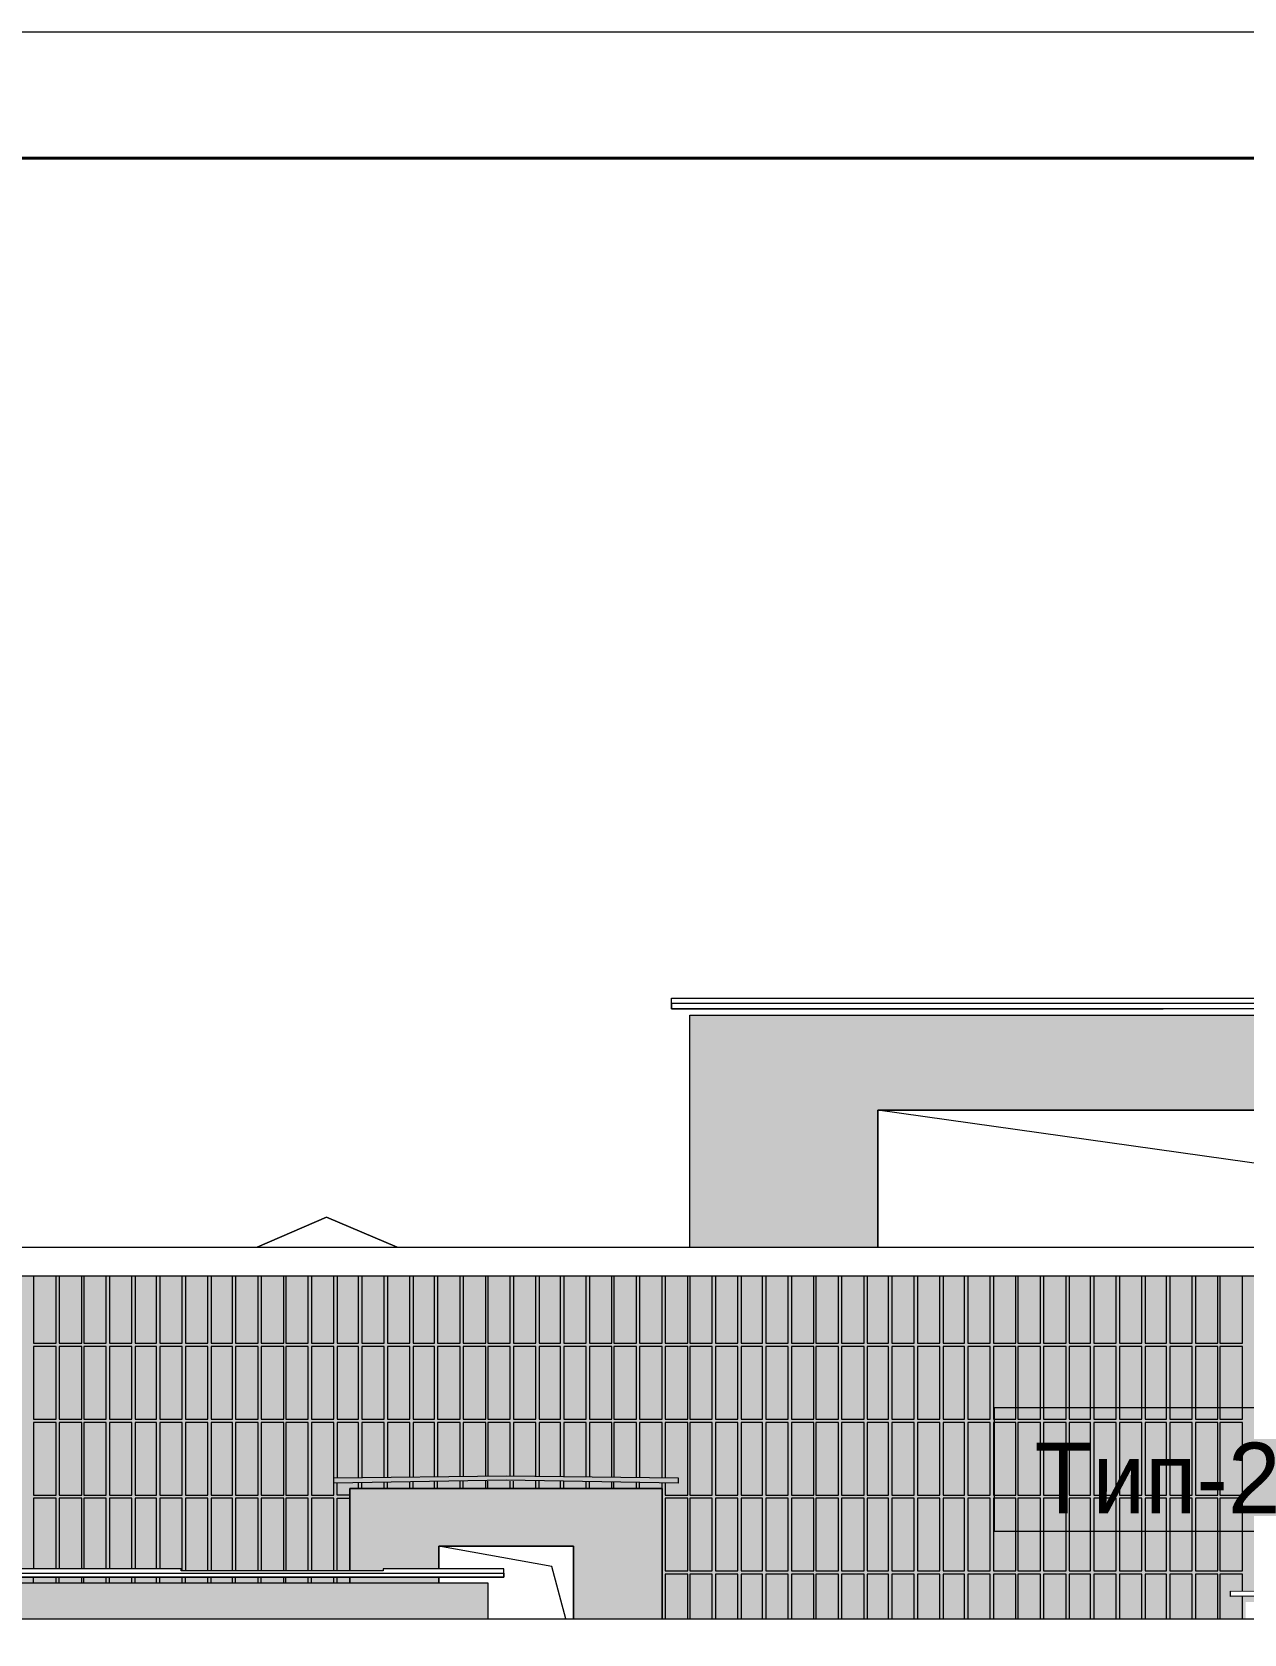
# Model space of a CAD drawing. Header units: millimetres. Extents: x -28928 to 100580, y -22867 to 36490.
# Drawn here: x 57462 to 62260, y 30148 to 36490 of the extents above; entities that cross this region are included whole.
import ezdxf

# ---------------------------------------------------------------- set-up
doc = ezdxf.new("R2010")
doc.units = ezdxf.units.MM
doc.layers.add('PDF _Геометрия', color=7, linetype='Continuous', true_color=0x8f8e8d)
doc.layers.add('PDF _Сплошная заливка', color=7, linetype='Continuous', true_color=0xffffff)
doc.layers.add('PDF _Текст', color=7, linetype='Continuous')

msp = doc.modelspace()

# ---------------------------------------------------------------- hatches: boundary and pattern name
at = {"layer": 'PDF _Сплошная заливка', "true_color": 0x383e42, "transparency": 33554559}
msp.add_hatch(color=250, dxfattribs=at).paths.add_polyline_path([(64466.4, 32242.6), (65879.5, 32242.6), (65879.5, 32276.4), (65029.1, 32276.4), (64720.3, 32272.2), (64407.2, 32268), (64407.2, 32289.1), (65050.3, 32297.6), (65625.7, 32297.6), (65879.5, 32293.4), (65879.5, 32598), (60172.2, 32598), (60172.2, 31679.9), (60811.1, 31679.9), (60811.1, 32221.4), (62901.1, 32221.4), (62901.1, 31679.9), (63150.7, 31679.9), (63150.7, 32221.4), (64466.4, 32221.4)])
at = {"layer": 'PDF _Сплошная заливка', "true_color": 0xfae100, "transparency": 33554559}
h = msp.add_hatch(color=2, dxfattribs=at)
h.paths.add_polyline_path([(53386.1, 31434.5), (53386.1, 31003), (53394.5, 31003), (53733, 30664.5), (53733, 31091.8), (53390.3, 31434.5)])
h.paths.add_polyline_path([(53593.4, 30343), (53597.6, 30338.7), (53597.6, 30343)])
h.paths.add_polyline_path([(53589.1, 30347.2), (53593.4, 30343), (53593.4, 30347.2)])
h.paths.add_polyline_path([(53584.9, 30351.4), (53589.1, 30347.2), (53589.1, 30351.4)])
h.paths.add_polyline_path([(53580.7, 30355.7), (53584.9, 30351.4), (53584.9, 30355.7)])
h.paths.add_polyline_path([(53576.4, 30359.9), (53580.7, 30355.7), (53580.7, 30359.9)])
h.paths.add_polyline_path([(53572.2, 30364.1), (53576.4, 30359.9), (53576.4, 30364.1)])
h.paths.add_polyline_path([(53568, 30368.4), (53572.2, 30364.1), (53572.2, 30368.4)])
h.paths.add_polyline_path([(53563.7, 30372.6), (53568, 30368.4), (53568, 30372.6)])
h.paths.add_polyline_path([(53559.5, 30376.8), (53563.7, 30372.6), (53563.7, 30376.8)])
h.paths.add_polyline_path([(53555.3, 30381), (53559.5, 30376.8), (53559.5, 30381)])
h.paths.add_polyline_path([(53551.1, 30385.3), (53555.3, 30381), (53555.3, 30385.3)])
h.paths.add_polyline_path([(53546.8, 30389.5), (53551.1, 30385.3), (53551.1, 30389.5)])
h.paths.add_polyline_path([(53542.6, 30393.7), (53546.8, 30389.5), (53546.8, 30393.7)])
h.paths.add_polyline_path([(53538.4, 30398), (53542.6, 30393.7), (53542.6, 30398)])
h.paths.add_polyline_path([(53534.1, 30402.2), (53538.4, 30398), (53538.4, 30402.2)])
h.paths.add_polyline_path([(53529.9, 30406.4), (53534.1, 30402.2), (53534.1, 30406.4)])
h.paths.add_polyline_path([(53525.7, 30410.7), (53529.9, 30406.4), (53529.9, 30410.7)])
h.paths.add_polyline_path([(53521.4, 30414.9), (53525.7, 30410.7), (53525.7, 30414.9)])
h.paths.add_polyline_path([(53517.2, 30419.1), (53521.4, 30414.9), (53521.4, 30419.1)])
h.paths.add_polyline_path([(53513, 30423.4), (53517.2, 30419.1), (53517.2, 30423.4)])
h.paths.add_polyline_path([(53508.7, 30427.6), (53513, 30423.4), (53513, 30427.6)])
h.paths.add_polyline_path([(53504.5, 30431.8), (53508.7, 30427.6), (53508.7, 30431.8)])
h.paths.add_polyline_path([(53500.3, 30436), (53504.5, 30431.8), (53504.5, 30436)])
h.paths.add_polyline_path([(53496.1, 30440.3), (53500.3, 30436), (53500.3, 30440.3)])
h.paths.add_polyline_path([(53491.8, 30444.5), (53496.1, 30440.3), (53496.1, 30444.5)])
h.paths.add_polyline_path([(53487.6, 30448.7), (53491.8, 30444.5), (53491.8, 30448.7)])
h.paths.add_polyline_path([(53483.4, 30453), (53487.6, 30448.7), (53487.6, 30453)])
h.paths.add_polyline_path([(53479.1, 30457.2), (53483.4, 30453), (53483.4, 30457.2)])
h.paths.add_polyline_path([(53474.9, 30461.4), (53479.1, 30457.2), (53479.1, 30461.4)])
h.paths.add_polyline_path([(53470.7, 30465.7), (53474.9, 30461.4), (53474.9, 30465.7)])
h.paths.add_polyline_path([(53466.4, 30469.9), (53470.7, 30465.7), (53470.7, 30469.9)])
h.paths.add_polyline_path([(53462.2, 30474.1), (53466.4, 30469.9), (53466.4, 30474.1)])
h.paths.add_polyline_path([(53458, 30478.4), (53462.2, 30474.1), (53462.2, 30478.4)])
h.paths.add_polyline_path([(53453.7, 30482.6), (53458, 30478.4), (53458, 30482.6)])
h.paths.add_polyline_path([(53449.5, 30486.8), (53453.7, 30482.6), (53453.7, 30486.8)])
h.paths.add_polyline_path([(53445.3, 30491), (53449.5, 30486.8), (53449.5, 30491)])
h.paths.add_polyline_path([(53441.1, 30495.3), (53445.3, 30491), (53445.3, 30495.3)])
h.paths.add_polyline_path([(53436.8, 30499.5), (53441.1, 30495.3), (53441.1, 30499.5)])
h.paths.add_polyline_path([(53432.6, 30503.7), (53436.8, 30499.5), (53436.8, 30503.7)])
h.paths.add_polyline_path([(53428.4, 30508), (53432.6, 30503.7), (53432.6, 30508)])
h.paths.add_polyline_path([(53424.1, 30512.2), (53428.4, 30508), (53428.4, 30512.2)])
h.paths.add_polyline_path([(53419.9, 30516.4), (53424.1, 30512.2), (53424.1, 30516.4)])
h.paths.add_polyline_path([(53415.7, 30520.7), (53419.9, 30516.4), (53419.9, 30520.7)])
h.paths.add_polyline_path([(53411.4, 30524.9), (53415.7, 30520.7), (53415.7, 30524.9)])
h.paths.add_polyline_path([(53407.2, 30529.1), (53411.4, 30524.9), (53411.4, 30529.1)])
h.paths.add_polyline_path([(69488.4, 30486.8), (69488.4, 30474.1), (69793, 30474.1), (69793, 30486.8)])
h.paths.add_polyline_path([(53716.1, 30220.3), (53720.3, 30216), (53720.3, 30220.3)])
h.paths.add_polyline_path([(53711.8, 30224.5), (53716.1, 30220.3), (53716.1, 30224.5)])
h.paths.add_polyline_path([(53707.6, 30228.7), (53711.8, 30224.5), (53711.8, 30228.7)])
h.paths.add_polyline_path([(53703.4, 30233), (53707.6, 30228.7), (53707.6, 30233)])
h.paths.add_polyline_path([(53699.1, 30237.2), (53703.4, 30233), (53703.4, 30237.2)])
h.paths.add_polyline_path([(53694.9, 30241.4), (53699.1, 30237.2), (53699.1, 30241.4)])
h.paths.add_polyline_path([(53690.7, 30245.7), (53694.9, 30241.4), (53694.9, 30245.7)])
h.paths.add_polyline_path([(53686.4, 30249.9), (53690.7, 30245.7), (53690.7, 30249.9)])
h.paths.add_polyline_path([(53682.2, 30254.1), (53686.4, 30249.9), (53686.4, 30254.1)])
h.paths.add_polyline_path([(53678, 30258.4), (53682.2, 30254.1), (53682.2, 30258.4)])
h.paths.add_polyline_path([(53673.7, 30262.6), (53678, 30258.4), (53678, 30262.6)])
h.paths.add_polyline_path([(53669.5, 30266.8), (53673.7, 30262.6), (53673.7, 30266.8)])
h.paths.add_polyline_path([(53665.3, 30271), (53669.5, 30266.8), (53669.5, 30271)])
h.paths.add_polyline_path([(53661.1, 30275.3), (53665.3, 30271), (53665.3, 30275.3)])
h.paths.add_polyline_path([(53656.8, 30279.5), (53661.1, 30275.3), (53661.1, 30279.5)])
h.paths.add_polyline_path([(53652.6, 30283.7), (53656.8, 30279.5), (53656.8, 30283.7)])
h.paths.add_polyline_path([(53648.4, 30288), (53652.6, 30283.7), (53652.6, 30288)])
h.paths.add_polyline_path([(53644.1, 30292.2), (53648.4, 30288), (53648.4, 30292.2)])
h.paths.add_polyline_path([(53639.9, 30296.4), (53644.1, 30292.2), (53644.1, 30296.4)])
h.paths.add_polyline_path([(53635.7, 30300.7), (53639.9, 30296.4), (53639.9, 30300.7)])
h.paths.add_polyline_path([(53631.4, 30304.9), (53635.7, 30300.7), (53635.7, 30304.9)])
h.paths.add_polyline_path([(53627.2, 30309.1), (53631.4, 30304.9), (53631.4, 30309.1)])
h.paths.add_polyline_path([(53623, 30313.4), (53627.2, 30309.1), (53627.2, 30313.4)])
h.paths.add_polyline_path([(53618.7, 30317.6), (53623, 30313.4), (53623, 30317.6)])
h.paths.add_polyline_path([(53614.5, 30321.8), (53618.7, 30317.6), (53618.7, 30321.8)])
h.paths.add_polyline_path([(53610.3, 30326), (53614.5, 30321.8), (53614.5, 30326)])
h.paths.add_polyline_path([(53606.1, 30330.3), (53610.3, 30326), (53610.3, 30330.3)])
h.paths.add_polyline_path([(53601.8, 30334.5), (53606.1, 30330.3), (53606.1, 30334.5)])
h.paths.add_polyline_path([(69488.4, 30664.5), (69488.4, 30656), (69793, 30656), (69793, 30664.5)])
h.paths.add_polyline_path([(69488.4, 30427.6), (69488.4, 30414.9), (69793, 30414.9), (69793, 30427.6)])
h.paths.add_polyline_path([(53386.1, 30948), (53386.1, 30537.6), (53407.2, 30537.6), (53733, 30211.8), (53733, 30609.5), (53394.5, 30948)])
h.paths.add_polyline_path([(69488.4, 30546), (69488.4, 30537.6), (69793, 30537.6), (69793, 30546)])
h.paths.add_polyline_path([(51960.3, 31421.8), (51960.3, 31400.7), (52633, 31400.7), (52633, 31421.8)])
h.paths.add_polyline_path([(69488.4, 30605.3), (69488.4, 30596.8), (69793, 30596.8), (69793, 30605.3)])
h.paths.add_polyline_path([(52793.7, 31434.5), (52793.7, 31421.8), (52671.1, 31421.8), (52671.1, 31400.7), (52734.5, 31400.7), (52734.5, 31007.2), (53348, 31007.2), (53348, 31434.5)])
h.paths.add_polyline_path([(69488.4, 30728), (69488.4, 30715.3), (69793, 30715.3), (69793, 30728)])
h.paths.add_polyline_path([(54101.1, 30207.6), (54101.1, 30237.2), (53775.3, 30563), (53771.1, 30563), (53771.1, 30207.6)])
h.paths.add_polyline_path([(69488.4, 30795.7), (69488.4, 30774.5), (69793, 30774.5), (69793, 30795.7)])
h.paths.add_polyline_path([(70186.4, 30296.4), (68223.4, 30296.4), (68223.4, 30330.3), (68841.1, 30330.3), (69090.7, 30326), (69090.7, 30330.3), (69094.9, 30359.9), (69196.4, 30368.4), (69158.4, 30372.6), (69166.8, 30376.8), (69204.9, 30414.9), (69399.5, 30414.9), (69399.5, 30427.6), (69158.4, 30431.8), (69166.8, 30436), (69204.9, 30474.1), (69399.5, 30474.1), (69399.5, 30486.8), (69158.4, 30491), (69204.9, 30537.6), (69399.5, 30537.6), (69399.5, 30546), (69158.4, 30550.3), (69204.9, 30596.8), (69399.5, 30596.8), (69399.5, 30605.3), (69158.4, 30609.5), (69204.9, 30656), (69399.5, 30656), (69399.5, 30668.7), (69158.4, 30673), (69166.8, 30677.2), (69204.9, 30715.3), (69399.5, 30715.3), (69399.5, 30728), (69158.4, 30732.2), (69166.8, 30736.4), (69204.9, 30774.5), (69399.5, 30774.5), (69399.5, 30795.7), (69116.1, 30799.9), (69120.3, 30850.7), (69133, 30854.9), (69141.4, 30859.1), (69154.1, 30863.4), (69171.1, 30871.8), (69183.7, 30876), (69192.2, 30880.3), (69204.9, 30884.5), (69221.8, 30893), (69234.5, 30897.2), (69251.4, 30905.7), (69264.1, 30909.9), (69272.6, 30914.1), (69285.3, 30918.4), (69302.2, 30926.8), (69314.9, 30931), (69323.4, 30935.3), (69336.1, 30939.5), (69353, 30948), (69365.7, 30952.2), (69382.6, 30960.7), (69395.3, 30964.9), (69403.7, 30969.1), (69416.4, 30973.4), (69433.4, 30981.8), (69446.1, 30986), (69454.5, 30990.3), (69467.2, 30994.5), (69484.1, 31003), (69496.8, 31007.2), (69513.7, 31015.7), (69526.4, 31019.9), (69534.9, 31024.1), (69547.6, 31028.4), (69564.5, 31036.8), (69577.2, 31041), (69585.7, 31045.3), (69598.4, 31049.5), (69615.3, 31058), (69628, 31062.2), (69636.4, 31066.4), (69657.6, 31066.4), (69666.1, 31062.2), (69678.7, 31058), (69695.7, 31049.5), (69708.4, 31045.3), (69725.3, 31036.8), (69738, 31032.6), (69746.4, 31028.4), (69759.1, 31024.1), (69776.1, 31015.7), (69788.7, 31011.4), (69805.7, 31003), (69818.4, 30998.7), (69835.3, 30990.3), (69848, 30986), (69856.4, 30981.8), (69869.1, 30977.6), (69886.1, 30969.1), (69898.7, 30964.9), (69915.7, 30956.4), (69928.4, 30952.2), (69945.3, 30943.7), (69958, 30939.5), (69966.4, 30935.3), (69979.1, 30931), (69996.1, 30922.6), (70008.7, 30918.4), (70025.7, 30909.9), (70038.4, 30905.7), (70055.3, 30897.2), (70068, 30893), (70076.4, 30888.7), (70089.1, 30884.5), (70106.1, 30876), (70118.7, 30871.8), (70135.7, 30863.4), (70148.4, 30859.1), (70165.3, 30850.7), (70165.3, 30795.7), (69886.1, 30795.7), (69886.1, 30774.5), (70084.9, 30774.5), (70127.2, 30732.2), (69886.1, 30728), (69886.1, 30715.3), (70080.7, 30715.3), (70127.2, 30668.7), (69886.1, 30664.5), (69886.1, 30656), (70080.7, 30656), (70127.2, 30609.5), (69886.1, 30605.3), (69886.1, 30596.8), (70080.7, 30596.8), (70127.2, 30550.3), (69886.1, 30546), (69886.1, 30537.6), (70080.7, 30537.6), (70127.2, 30491), (69886.1, 30486.8), (69886.1, 30474.1), (70084.9, 30474.1), (70127.2, 30431.8), (69886.1, 30427.6), (69886.1, 30414.9), (70080.7, 30414.9), (70127.2, 30368.4), (70135.7, 30364.1), (70186.4, 30359.9), (70186.4, 31565.7), (51380.7, 31565.7), (51380.7, 31451.4), (51879.9, 31455.7), (51901.1, 31476.8), (53403, 31476.8), (53411.4, 31472.6), (54253.4, 30630.7), (54228, 30605.3), (54219.5, 30601), (54219.5, 30605.3), (54147.6, 30677.2), (54143.4, 30677.2), (54143.4, 30249.9), (54147.6, 30249.9), (54185.7, 30211.8), (55823, 30207.6), (55823, 30351.4), (58721.1, 30351.4), (58721.1, 30372.6), (55759.5, 30372.6), (55759.5, 30406.4), (56406.8, 30406.4), (56406.8, 30398), (57155.7, 30398), (57155.7, 30406.4), (58052.6, 30406.4), (58052.6, 30398), (58721.1, 30398), (58721.1, 30723.7), (59956.4, 30723.7), (59956.4, 30207.6), (62266.4, 30207.6), (62266.4, 30275.3), (63806.4, 30275.3), (63806.4, 30304.9), (63476.4, 30309.1), (62833.4, 30309.1), (62207.2, 30300.7), (62207.2, 30321.8), (62833.4, 30330.3), (63476.4, 30330.3), (63806.4, 30326), (63806.4, 30575.7), (64144.9, 30575.7), (64144.9, 30601), (63747.2, 30601), (63747.2, 30618), (63946.1, 30622.2), (64144.9, 30622.2), (64144.9, 30952.2), (67982.2, 30952.2), (67982.2, 30207.6), (68282.6, 30207.6), (68282.6, 30275.3), (70173.7, 30275.3), (70173.7, 30207.6), (70186.4, 30207.6)])
h.paths.add_polyline_path([(52734.5, 30964.9), (52734.5, 30537.6), (53348, 30537.6), (53348, 30964.9)])
h.paths.add_polyline_path([(51846.1, 31421.8), (51380.7, 31421.8), (51380.7, 31400.7), (51829.1, 31404.9)])
h.paths.add_polyline_path([(53775.3, 31045.3), (53775.3, 30618), (53779.5, 30618), (54101.1, 30296.4), (54101.1, 30723.7), (53779.5, 31045.3)])
h.paths.add_polyline_path([(53542.6, 30207.6), (53542.6, 30211.8), (53538.4, 30211.8)])
h.paths.add_polyline_path([(53534.1, 30216), (53534.1, 30220.3), (53529.9, 30220.3)])
h.paths.add_polyline_path([(53538.4, 30211.8), (53538.4, 30216), (53534.1, 30216)])
h.paths.add_polyline_path([(51905.3, 31421.8), (51892.6, 31409.1), (51884.1, 31404.9), (51922.2, 31400.7), (51922.2, 31421.8)])
h.paths.add_polyline_path([(53348, 30406.4), (53352.2, 30414.9), (53348, 30414.9)])
h.paths.add_polyline_path([(53398.7, 30520.7), (53403, 30529.1), (53407.2, 30533.4), (52958.7, 30533.4), (53398.7, 30529.1)])
h.paths.add_polyline_path([(53394.5, 30512.2), (53398.7, 30520.7), (53394.5, 30520.7)])
h.paths.add_polyline_path([(53390.3, 30503.7), (53394.5, 30512.2), (53390.3, 30512.2)])
h.paths.add_polyline_path([(53386.1, 30491), (53390.3, 30503.7), (53386.1, 30503.7)])
h.paths.add_polyline_path([(53381.8, 30482.6), (53386.1, 30491), (53381.8, 30491)])
h.paths.add_polyline_path([(53377.6, 30474.1), (53381.8, 30482.6), (53377.6, 30482.6)])
h.paths.add_polyline_path([(53373.4, 30461.4), (53377.6, 30474.1), (53373.4, 30474.1)])
h.paths.add_polyline_path([(53369.1, 30453), (53373.4, 30461.4), (53369.1, 30461.4)])
h.paths.add_polyline_path([(53364.9, 30444.5), (53369.1, 30453), (53364.9, 30453)])
h.paths.add_polyline_path([(53360.7, 30431.8), (53364.9, 30444.5), (53360.7, 30444.5)])
h.paths.add_polyline_path([(53356.4, 30423.4), (53360.7, 30431.8), (53356.4, 30431.8)])
h.paths.add_polyline_path([(53352.2, 30414.9), (53356.4, 30423.4), (53352.2, 30423.4)])
h.paths.add_polyline_path([(53521.4, 30228.7), (53521.4, 30233), (53517.2, 30233)])
h.paths.add_polyline_path([(53356.4, 30393.7), (53356.4, 30398), (53352.2, 30398)])
h.paths.add_polyline_path([(53360.7, 30389.5), (53360.7, 30393.7), (53356.4, 30393.7)])
h.paths.add_polyline_path([(53364.9, 30385.3), (53364.9, 30389.5), (53360.7, 30389.5)])
h.paths.add_polyline_path([(53369.1, 30381), (53369.1, 30385.3), (53364.9, 30385.3)])
h.paths.add_polyline_path([(53373.4, 30376.8), (53373.4, 30381), (53369.1, 30381)])
h.paths.add_polyline_path([(53377.6, 30372.6), (53377.6, 30376.8), (53373.4, 30376.8)])
h.paths.add_polyline_path([(53381.8, 30368.4), (53381.8, 30372.6), (53377.6, 30372.6)])
h.paths.add_polyline_path([(53386.1, 30364.1), (53386.1, 30368.4), (53381.8, 30368.4)])
h.paths.add_polyline_path([(53390.3, 30359.9), (53390.3, 30364.1), (53386.1, 30364.1)])
h.paths.add_polyline_path([(53394.5, 30355.7), (53394.5, 30359.9), (53390.3, 30359.9)])
h.paths.add_polyline_path([(53398.7, 30351.4), (53398.7, 30355.7), (53394.5, 30355.7)])
h.paths.add_polyline_path([(53403, 30347.2), (53403, 30351.4), (53398.7, 30351.4)])
h.paths.add_polyline_path([(53407.2, 30343), (53407.2, 30347.2), (53403, 30347.2)])
h.paths.add_polyline_path([(53411.4, 30338.7), (53411.4, 30343), (53407.2, 30343)])
h.paths.add_polyline_path([(53415.7, 30334.5), (53415.7, 30338.7), (53411.4, 30338.7)])
h.paths.add_polyline_path([(53419.9, 30330.3), (53419.9, 30334.5), (53415.7, 30334.5)])
h.paths.add_polyline_path([(53424.1, 30326), (53424.1, 30330.3), (53419.9, 30330.3)])
h.paths.add_polyline_path([(53428.4, 30321.8), (53428.4, 30326), (53424.1, 30326)])
h.paths.add_polyline_path([(53432.6, 30317.6), (53432.6, 30321.8), (53428.4, 30321.8)])
h.paths.add_polyline_path([(53436.8, 30313.4), (53436.8, 30317.6), (53432.6, 30317.6)])
h.paths.add_polyline_path([(53441.1, 30309.1), (53441.1, 30313.4), (53436.8, 30313.4)])
h.paths.add_polyline_path([(53445.3, 30304.9), (53445.3, 30309.1), (53441.1, 30309.1)])
h.paths.add_polyline_path([(53449.5, 30300.7), (53449.5, 30304.9), (53445.3, 30304.9)])
h.paths.add_polyline_path([(53453.7, 30296.4), (53453.7, 30300.7), (53449.5, 30300.7)])
h.paths.add_polyline_path([(53458, 30292.2), (53458, 30296.4), (53453.7, 30296.4)])
h.paths.add_polyline_path([(53462.2, 30288), (53462.2, 30292.2), (53458, 30292.2)])
h.paths.add_polyline_path([(53466.4, 30283.7), (53466.4, 30288), (53462.2, 30288)])
h.paths.add_polyline_path([(53470.7, 30279.5), (53470.7, 30283.7), (53466.4, 30283.7)])
h.paths.add_polyline_path([(53474.9, 30275.3), (53474.9, 30279.5), (53470.7, 30279.5)])
h.paths.add_polyline_path([(53479.1, 30271), (53479.1, 30275.3), (53474.9, 30275.3)])
h.paths.add_polyline_path([(53483.4, 30266.8), (53483.4, 30271), (53479.1, 30271)])
h.paths.add_polyline_path([(53487.6, 30262.6), (53487.6, 30266.8), (53483.4, 30266.8)])
h.paths.add_polyline_path([(53491.8, 30258.4), (53491.8, 30262.6), (53487.6, 30262.6)])
h.paths.add_polyline_path([(53496.1, 30254.1), (53496.1, 30258.4), (53491.8, 30258.4)])
h.paths.add_polyline_path([(53500.3, 30249.9), (53500.3, 30254.1), (53496.1, 30254.1)])
h.paths.add_polyline_path([(53504.5, 30245.7), (53504.5, 30249.9), (53500.3, 30249.9)])
h.paths.add_polyline_path([(53508.7, 30241.4), (53508.7, 30245.7), (53504.5, 30245.7)])
h.paths.add_polyline_path([(53513, 30237.2), (53513, 30241.4), (53508.7, 30241.4)])
h.paths.add_polyline_path([(53517.2, 30233), (53517.2, 30237.2), (53513, 30237.2)])
h.paths.add_polyline_path([(52734.5, 30398), (52734.5, 30207.6), (53293, 30207.6), (53293, 30393.7), (53343.7, 30393.7), (53343.7, 30207.6), (53534.1, 30211.8), (53525.7, 30220.3), (53529.9, 30224.5), (53525.7, 30228.7), (53521.4, 30228.7), (53517.2, 30224.5), (53517.2, 30228.7), (53348, 30398), (53352.2, 30402.2), (53348, 30406.4), (53343.7, 30406.4), (53343.7, 30398), (53140.7, 30402.2), (53128, 30402.2), (52865.7, 30398), (52865.7, 30402.2), (52857.2, 30402.2)])
at = {"layer": 'PDF _Сплошная заливка', "true_color": 0x383e42, "transparency": 33554559}
h = msp.add_hatch(color=250, dxfattribs=at)
h.paths.add_polyline_path([(59605.3, 30495.3), (59605.3, 30207.6), (59854.9, 30207.6), (59854.9, 30723.7), (58721.1, 30723.7), (58721.1, 30398), (58852.2, 30398), (58852.2, 30406.4), (59072.2, 30406.4), (59072.2, 30495.3)])
h.paths.add_polyline_path([(59072.2, 30372.6), (58721.1, 30372.6), (58721.1, 30351.4), (59072.2, 30351.4)])

# ---------------------------------------------------------------- linework, layer by layer
at = {"layer": 'PDF _Геометрия', "color": 7, "lineweight": 18}
msp.add_lwpolyline([(97077.2, 36490.3), (-28927.8, 36490.3), (-28927.8, -22867.4), (97077.2, -22867.4)], dxfattribs=at)
at = {"layer": 'PDF _Геометрия', "color": 7, "lineweight": 40}
msp.add_lwpolyline([(96590.7, 35991), (96590.7, -22368.2), (-26930.9, -22368.2), (-26930.9, 35991)], close=True, dxfattribs=at)
at = {"layer": 'PDF _Геометрия', "color": 7, "lineweight": 9}
for points in [[(59994.5, 32665.7), (63286.1, 32665.7), (64001.1, 32674.1), (66061.4, 32644.5), (66061.4, 32623.4), (59994.5, 32623.4), (59994.5, 32644.5)], [(60811.1, 32221.4), (60811.1, 31679.9), (60811.1, 32221.4), (62901.1, 32221.4), (62901.1, 31679.9), (62901.1, 32221.4)], [(58353, 31679.9), (58628, 31798.4), (58907.2, 31679.9), (58628, 31798.4)], [(61272.2, 31045.3), (62511.8, 31045.3), (62511.8, 30554.5), (61272.2, 30554.5)], [(60019.9, 30744.9), (59338.7, 30757.6), (58657.6, 30744.9), (58657.6, 30766), (59338.7, 30774.5), (60019.9, 30766)], [(59956.4, 30207.6), (59956.4, 30723.7), (58721.1, 30723.7), (58721.1, 30398), (58721.1, 30723.7), (59854.9, 30723.7), (59956.4, 30723.7)], [(59072.2, 30495.3), (59072.2, 30406.4), (59072.2, 30495.3), (59605.3, 30495.3), (59605.3, 30207.6), (59605.3, 30495.3)], [(55759.5, 30389.5), (59330.3, 30389.5), (59330.3, 30406.4), (58852.2, 30406.4), (58852.2, 30398), (58052.6, 30398), (58052.6, 30406.4), (57155.7, 30406.4), (57155.7, 30398), (56406.8, 30398), (56406.8, 30406.4), (55759.5, 30406.4)], [(58721.1, 30372.6), (58721.1, 30351.4)], [(59072.2, 30351.4), (59072.2, 30372.6)]]:
    msp.add_lwpolyline(points, close=True, dxfattribs=at)
for points in [[(66061.4, 32644.5), (59994.5, 32644.5), (59994.5, 32623.4), (61940.7, 32623.4)], [(60066.4, 31679.9), (60066.4, 32598), (60172.2, 32598), (65879.5, 32598), (65985.3, 32598), (65985.3, 32289.1)], [(62702.2, 31679.9), (62647.2, 31963.4), (60811.1, 32221.4)], [(51300.3, 31565.7), (51300.3, 31679.9), (70245.7, 31679.9), (70245.7, 31565.7)], [(51300.3, 31679.9), (51300.3, 31565.7), (70245.7, 31565.7), (70245.7, 31679.9)], [(59575.7, 30207.6), (59520.7, 30414.9), (59072.2, 30495.3)], [(59330.3, 30389.5), (59330.3, 30372.6), (55759.5, 30372.6), (55759.5, 30385.3)], [(55759.5, 30389.5), (55759.5, 30372.6), (59330.3, 30372.6), (59330.3, 30385.3)], [(55823, 30207.6), (55823, 30351.4), (59165.3, 30351.4), (59266.8, 30351.4), (59266.8, 30207.6)], [(62740.3, 30304.9), (63146.4, 30309.1), (62207.2, 30296.4), (62207.2, 30317.6), (63146.4, 30330.3), (62740.3, 30321.8)], [(82320.3, 30089.1), (82320.3, 30207.6), (82320.3, 30089.1), (-21934.3, 30089.1), (-21934.3, 30207.6), (82320.3, 30207.6)]]:
    msp.add_lwpolyline(points, dxfattribs=at)
at = {"layer": 'PDF _Геометрия', "color": 253, "lineweight": 9, "true_color": 0xada988}
for points in [[(57468.7, 31565.7), (57468.7, 31299.1), (57557.6, 31299.1), (57557.6, 31565.7)], [(57570.3, 31565.7), (57570.3, 31299.1), (57659.1, 31299.1), (57659.1, 31565.7)], [(57667.6, 31565.7), (57667.6, 31299.1), (57756.4, 31299.1), (57756.4, 31565.7)], [(57769.1, 31565.7), (57769.1, 31299.1), (57858, 31299.1), (57858, 31565.7)], [(57870.7, 31565.7), (57870.7, 31299.1), (57955.3, 31299.1), (57955.3, 31565.7)], [(57968, 31565.7), (57968, 31299.1), (58056.8, 31299.1), (58056.8, 31565.7)], [(58069.5, 31565.7), (58069.5, 31299.1), (58158.4, 31299.1), (58158.4, 31565.7)], [(58171.1, 31565.7), (58171.1, 31299.1), (58255.7, 31299.1), (58255.7, 31565.7)], [(58268.4, 31565.7), (58268.4, 31299.1), (58357.2, 31299.1), (58357.2, 31565.7)], [(58369.9, 31565.7), (58369.9, 31299.1), (58458.7, 31299.1), (58458.7, 31565.7)], [(58467.2, 31565.7), (58467.2, 31299.1), (58556.1, 31299.1), (58556.1, 31565.7)], [(58568.7, 31565.7), (58568.7, 31299.1), (58657.6, 31299.1), (58657.6, 31565.7)], [(58670.3, 31565.7), (58670.3, 31299.1), (58754.9, 31299.1), (58754.9, 31565.7)], [(58767.6, 31565.7), (58767.6, 31299.1), (58856.4, 31299.1), (58856.4, 31565.7)], [(58869.1, 31565.7), (58869.1, 31299.1), (58958, 31299.1), (58958, 31565.7)], [(58970.7, 31565.7), (58970.7, 31299.1), (59055.3, 31299.1), (59055.3, 31565.7)], [(59068, 31565.7), (59068, 31299.1), (59156.8, 31299.1), (59156.8, 31565.7)], [(59169.5, 31565.7), (59169.5, 31299.1), (59258.4, 31299.1), (59258.4, 31565.7)], [(59266.8, 31565.7), (59266.8, 31299.1), (59355.7, 31299.1), (59355.7, 31565.7)], [(59368.4, 31565.7), (59368.4, 31299.1), (59457.2, 31299.1), (59457.2, 31565.7)], [(59469.9, 31565.7), (59469.9, 31299.1), (59554.5, 31299.1), (59554.5, 31565.7)], [(59567.2, 31565.7), (59567.2, 31299.1), (59656.1, 31299.1), (59656.1, 31565.7)], [(59668.7, 31565.7), (59668.7, 31299.1), (59757.6, 31299.1), (59757.6, 31565.7)], [(59766.1, 31565.7), (59766.1, 31299.1), (59854.9, 31299.1), (59854.9, 31565.7)], [(59867.6, 31565.7), (59867.6, 31299.1), (59956.4, 31299.1), (59956.4, 31565.7)], [(59969.1, 31565.7), (59969.1, 31299.1), (60058, 31299.1), (60058, 31565.7)], [(60066.4, 31565.7), (60066.4, 31299.1), (60155.3, 31299.1), (60155.3, 31565.7)], [(60168, 31565.7), (60168, 31299.1), (60256.8, 31299.1), (60256.8, 31565.7)], [(60269.5, 31565.7), (60269.5, 31299.1), (60354.1, 31299.1), (60354.1, 31565.7)], [(60366.8, 31565.7), (60366.8, 31299.1), (60455.7, 31299.1), (60455.7, 31565.7)], [(60468.4, 31565.7), (60468.4, 31299.1), (60557.2, 31299.1), (60557.2, 31565.7)], [(60565.7, 31565.7), (60565.7, 31299.1), (60654.5, 31299.1), (60654.5, 31565.7)], [(60667.2, 31565.7), (60667.2, 31299.1), (60756.1, 31299.1), (60756.1, 31565.7)], [(60768.7, 31565.7), (60768.7, 31299.1), (60853.4, 31299.1), (60853.4, 31565.7)], [(60866.1, 31565.7), (60866.1, 31299.1), (60954.9, 31299.1), (60954.9, 31565.7)], [(60967.6, 31565.7), (60967.6, 31299.1), (61056.4, 31299.1), (61056.4, 31565.7)], [(61069.1, 31565.7), (61069.1, 31299.1), (61153.7, 31299.1), (61153.7, 31565.7)], [(61166.4, 31565.7), (61166.4, 31299.1), (61255.3, 31299.1), (61255.3, 31565.7)], [(61268, 31565.7), (61268, 31299.1), (61356.8, 31299.1), (61356.8, 31565.7)], [(61365.3, 31565.7), (61365.3, 31299.1), (61454.1, 31299.1), (61454.1, 31565.7)], [(61466.8, 31565.7), (61466.8, 31299.1), (61555.7, 31299.1), (61555.7, 31565.7)], [(61568.4, 31565.7), (61568.4, 31299.1), (61653, 31299.1), (61653, 31565.7)], [(61665.7, 31565.7), (61665.7, 31299.1), (61754.5, 31299.1), (61754.5, 31565.7)], [(61767.2, 31565.7), (61767.2, 31299.1), (61856.1, 31299.1), (61856.1, 31565.7)], [(61868.7, 31565.7), (61868.7, 31299.1), (61953.4, 31299.1), (61953.4, 31565.7)], [(61966.1, 31565.7), (61966.1, 31299.1), (62054.9, 31299.1), (62054.9, 31565.7)], [(62067.6, 31565.7), (62067.6, 31299.1), (62156.4, 31299.1), (62156.4, 31565.7)], [(62164.9, 31565.7), (62164.9, 31299.1), (62253.7, 31299.1), (62253.7, 31565.7)], [(58754.9, 30766), (58754.9, 30986), (58670.3, 30986), (58670.3, 30766)], [(58856.4, 30770.3), (58856.4, 30986), (58767.6, 30986), (58767.6, 30766)], [(58958, 30770.3), (58958, 30986), (58869.1, 30986), (58869.1, 30770.3)], [(59055.3, 30770.3), (59055.3, 30986), (58970.7, 30986), (58970.7, 30770.3)], [(59156.8, 30774.5), (59156.8, 30986), (59068, 30986), (59068, 30770.3)], [(59258.4, 30774.5), (59258.4, 30986), (59169.5, 30986), (59169.5, 30774.5)], [(59355.7, 30774.5), (59355.7, 30986), (59266.8, 30986), (59266.8, 30774.5)], [(59457.2, 30774.5), (59457.2, 30986), (59368.4, 30986), (59368.4, 30774.5)], [(59554.5, 30774.5), (59554.5, 30986), (59469.9, 30986), (59469.9, 30774.5)], [(59656.1, 30770.3), (59656.1, 30986), (59567.2, 30986), (59567.2, 30770.3)], [(59757.6, 30770.3), (59757.6, 30986), (59668.7, 30986), (59668.7, 30770.3)], [(59854.9, 30766), (59854.9, 30986), (59766.1, 30986), (59766.1, 30770.3)], [(59956.4, 30766), (59956.4, 30986), (59867.6, 30986), (59867.6, 30766)], [(59969.1, 30744.9), (59969.1, 30698.4), (60058, 30698.4), (60058, 30986), (59969.1, 30986), (59969.1, 30766)], [(58721.1, 30698.4), (58670.3, 30698.4), (58670.3, 30744.9)], [(58754.9, 30723.7), (58754.9, 30744.9)], [(58767.6, 30723.7), (58767.6, 30749.1)], [(58856.4, 30723.7), (58856.4, 30749.1)], [(58869.1, 30723.7), (58869.1, 30749.1)], [(58958, 30723.7), (58958, 30749.1)], [(58970.7, 30723.7), (58970.7, 30749.1)], [(59055.3, 30723.7), (59055.3, 30753.4)], [(59068, 30723.7), (59068, 30753.4)], [(59156.8, 30723.7), (59156.8, 30753.4)], [(59169.5, 30723.7), (59169.5, 30753.4)], [(59258.4, 30723.7), (59258.4, 30753.4)], [(59266.8, 30723.7), (59266.8, 30753.4)], [(59355.7, 30723.7), (59355.7, 30753.4)], [(59368.4, 30723.7), (59368.4, 30753.4)], [(59457.2, 30723.7), (59457.2, 30753.4)], [(59469.9, 30723.7), (59469.9, 30753.4)], [(59554.5, 30723.7), (59554.5, 30753.4)], [(59567.2, 30723.7), (59567.2, 30753.4)], [(59656.1, 30723.7), (59656.1, 30749.1)], [(59668.7, 30723.7), (59668.7, 30749.1)], [(59757.6, 30723.7), (59757.6, 30749.1)], [(59766.1, 30723.7), (59766.1, 30749.1)], [(59854.9, 30723.7), (59854.9, 30749.1)], [(59867.6, 30723.7), (59867.6, 30749.1)], [(59956.4, 30723.7), (59956.4, 30744.9)], [(57557.6, 30406.4), (57557.6, 30685.7), (57468.7, 30685.7), (57468.7, 30406.4)], [(57659.1, 30406.4), (57659.1, 30685.7), (57570.3, 30685.7), (57570.3, 30406.4)], [(57756.4, 30406.4), (57756.4, 30685.7), (57667.6, 30685.7), (57667.6, 30406.4)], [(57858, 30406.4), (57858, 30685.7), (57769.1, 30685.7), (57769.1, 30406.4)], [(57955.3, 30406.4), (57955.3, 30685.7), (57870.7, 30685.7), (57870.7, 30406.4)], [(58056.8, 30398), (58056.8, 30685.7), (57968, 30685.7), (57968, 30406.4)], [(58158.4, 30398), (58158.4, 30685.7), (58069.5, 30685.7), (58069.5, 30398)], [(58255.7, 30398), (58255.7, 30685.7), (58171.1, 30685.7), (58171.1, 30398)], [(58357.2, 30398), (58357.2, 30685.7), (58268.4, 30685.7), (58268.4, 30398)], [(58458.7, 30398), (58458.7, 30685.7), (58369.9, 30685.7), (58369.9, 30398)], [(58556.1, 30398), (58556.1, 30685.7), (58467.2, 30685.7), (58467.2, 30398)], [(58657.6, 30398), (58657.6, 30685.7), (58568.7, 30685.7), (58568.7, 30398)], [(58670.3, 30398), (58670.3, 30685.7), (58721.1, 30685.7)], [(60058, 30207.6), (60058, 30385.3), (59969.1, 30385.3), (59969.1, 30207.6)], [(60155.3, 30207.6), (60155.3, 30385.3), (60066.4, 30385.3), (60066.4, 30207.6)], [(60256.8, 30207.6), (60256.8, 30385.3), (60168, 30385.3), (60168, 30207.6)], [(60354.1, 30207.6), (60354.1, 30385.3), (60269.5, 30385.3), (60269.5, 30207.6)], [(60455.7, 30207.6), (60455.7, 30385.3), (60366.8, 30385.3), (60366.8, 30207.6)], [(60557.2, 30207.6), (60557.2, 30385.3), (60468.4, 30385.3), (60468.4, 30207.6)], [(60654.5, 30207.6), (60654.5, 30385.3), (60565.7, 30385.3), (60565.7, 30207.6)], [(60756.1, 30207.6), (60756.1, 30385.3), (60667.2, 30385.3), (60667.2, 30207.6)], [(60853.4, 30207.6), (60853.4, 30385.3), (60768.7, 30385.3), (60768.7, 30207.6)], [(60954.9, 30207.6), (60954.9, 30385.3), (60866.1, 30385.3), (60866.1, 30207.6)], [(61056.4, 30207.6), (61056.4, 30385.3), (60967.6, 30385.3), (60967.6, 30207.6)], [(61153.7, 30207.6), (61153.7, 30385.3), (61069.1, 30385.3), (61069.1, 30207.6)], [(61255.3, 30207.6), (61255.3, 30385.3), (61166.4, 30385.3), (61166.4, 30207.6)], [(61356.8, 30207.6), (61356.8, 30385.3), (61268, 30385.3), (61268, 30207.6)], [(61454.1, 30207.6), (61454.1, 30385.3), (61365.3, 30385.3), (61365.3, 30207.6)], [(61555.7, 30207.6), (61555.7, 30385.3), (61466.8, 30385.3), (61466.8, 30207.6)], [(61653, 30207.6), (61653, 30385.3), (61568.4, 30385.3), (61568.4, 30207.6)], [(61754.5, 30207.6), (61754.5, 30385.3), (61665.7, 30385.3), (61665.7, 30207.6)], [(61856.1, 30207.6), (61856.1, 30385.3), (61767.2, 30385.3), (61767.2, 30207.6)], [(61953.4, 30207.6), (61953.4, 30385.3), (61868.7, 30385.3), (61868.7, 30207.6)], [(62054.9, 30207.6), (62054.9, 30385.3), (61966.1, 30385.3), (61966.1, 30207.6)], [(62156.4, 30207.6), (62156.4, 30385.3), (62067.6, 30385.3), (62067.6, 30207.6)], [(62253.7, 30317.6), (62253.7, 30385.3), (62164.9, 30385.3), (62164.9, 30207.6)], [(57468.7, 30351.4), (57468.7, 30372.6)], [(57557.6, 30351.4), (57557.6, 30372.6)], [(57570.3, 30351.4), (57570.3, 30372.6)], [(57659.1, 30351.4), (57659.1, 30372.6)], [(57667.6, 30351.4), (57667.6, 30372.6)], [(57756.4, 30351.4), (57756.4, 30372.6)], [(57769.1, 30351.4), (57769.1, 30372.6)], [(57858, 30351.4), (57858, 30372.6)], [(57870.7, 30351.4), (57870.7, 30372.6)], [(57955.3, 30351.4), (57955.3, 30372.6)], [(57968, 30351.4), (57968, 30372.6)], [(58056.8, 30351.4), (58056.8, 30372.6)], [(58069.5, 30351.4), (58069.5, 30372.6)], [(58158.4, 30351.4), (58158.4, 30372.6)], [(58171.1, 30351.4), (58171.1, 30372.6)], [(58255.7, 30351.4), (58255.7, 30372.6)], [(58268.4, 30351.4), (58268.4, 30372.6)], [(58357.2, 30351.4), (58357.2, 30372.6)], [(58369.9, 30351.4), (58369.9, 30372.6)], [(58458.7, 30351.4), (58458.7, 30372.6)], [(58467.2, 30351.4), (58467.2, 30372.6)], [(58556.1, 30351.4), (58556.1, 30372.6)], [(58568.7, 30351.4), (58568.7, 30372.6)], [(58657.6, 30351.4), (58657.6, 30372.6)], [(58670.3, 30351.4), (58670.3, 30372.6)], [(62253.7, 30207.6), (62253.7, 30296.4)]]:
    msp.add_lwpolyline(points, dxfattribs=at)
for points in [[(57468.7, 31286.4), (57468.7, 30998.7), (57557.6, 30998.7), (57557.6, 31286.4)], [(57570.3, 31286.4), (57570.3, 30998.7), (57659.1, 30998.7), (57659.1, 31286.4)], [(57667.6, 31286.4), (57667.6, 30998.7), (57756.4, 30998.7), (57756.4, 31286.4)], [(57769.1, 31286.4), (57769.1, 30998.7), (57858, 30998.7), (57858, 31286.4)], [(57870.7, 31286.4), (57870.7, 30998.7), (57955.3, 30998.7), (57955.3, 31286.4)], [(57968, 31286.4), (57968, 30998.7), (58056.8, 30998.7), (58056.8, 31286.4)], [(58069.5, 31286.4), (58069.5, 30998.7), (58158.4, 30998.7), (58158.4, 31286.4)], [(58171.1, 31286.4), (58171.1, 30998.7), (58255.7, 30998.7), (58255.7, 31286.4)], [(58268.4, 31286.4), (58268.4, 30998.7), (58357.2, 30998.7), (58357.2, 31286.4)], [(58369.9, 31286.4), (58369.9, 30998.7), (58458.7, 30998.7), (58458.7, 31286.4)], [(58467.2, 31286.4), (58467.2, 30998.7), (58556.1, 30998.7), (58556.1, 31286.4)], [(58568.7, 31286.4), (58568.7, 30998.7), (58657.6, 30998.7), (58657.6, 31286.4)], [(58670.3, 31286.4), (58670.3, 30998.7), (58754.9, 30998.7), (58754.9, 31286.4)], [(58767.6, 31286.4), (58767.6, 30998.7), (58856.4, 30998.7), (58856.4, 31286.4)], [(58869.1, 31286.4), (58869.1, 30998.7), (58958, 30998.7), (58958, 31286.4)], [(58970.7, 31286.4), (58970.7, 30998.7), (59055.3, 30998.7), (59055.3, 31286.4)], [(59068, 31286.4), (59068, 30998.7), (59156.8, 30998.7), (59156.8, 31286.4)], [(59169.5, 31286.4), (59169.5, 30998.7), (59258.4, 30998.7), (59258.4, 31286.4)], [(59266.8, 31286.4), (59266.8, 30998.7), (59355.7, 30998.7), (59355.7, 31286.4)], [(59368.4, 31286.4), (59368.4, 30998.7), (59457.2, 30998.7), (59457.2, 31286.4)], [(59469.9, 31286.4), (59469.9, 30998.7), (59554.5, 30998.7), (59554.5, 31286.4)], [(59567.2, 31286.4), (59567.2, 30998.7), (59656.1, 30998.7), (59656.1, 31286.4)], [(59668.7, 31286.4), (59668.7, 30998.7), (59757.6, 30998.7), (59757.6, 31286.4)], [(59766.1, 31286.4), (59766.1, 30998.7), (59854.9, 30998.7), (59854.9, 31286.4)], [(59867.6, 31286.4), (59867.6, 30998.7), (59956.4, 30998.7), (59956.4, 31286.4)], [(59969.1, 31286.4), (59969.1, 30998.7), (60058, 30998.7), (60058, 31286.4)], [(60066.4, 31286.4), (60066.4, 30998.7), (60155.3, 30998.7), (60155.3, 31286.4)], [(60168, 31286.4), (60168, 30998.7), (60256.8, 30998.7), (60256.8, 31286.4)], [(60269.5, 31286.4), (60269.5, 30998.7), (60354.1, 30998.7), (60354.1, 31286.4)], [(60366.8, 31286.4), (60366.8, 30998.7), (60455.7, 30998.7), (60455.7, 31286.4)], [(60468.4, 31286.4), (60468.4, 30998.7), (60557.2, 30998.7), (60557.2, 31286.4)], [(60565.7, 31286.4), (60565.7, 30998.7), (60654.5, 30998.7), (60654.5, 31286.4)], [(60667.2, 31286.4), (60667.2, 30998.7), (60756.1, 30998.7), (60756.1, 31286.4)], [(60768.7, 31286.4), (60768.7, 30998.7), (60853.4, 30998.7), (60853.4, 31286.4)], [(60866.1, 31286.4), (60866.1, 30998.7), (60954.9, 30998.7), (60954.9, 31286.4)], [(60967.6, 31286.4), (60967.6, 30998.7), (61056.4, 30998.7), (61056.4, 31286.4)], [(61069.1, 31286.4), (61069.1, 30998.7), (61153.7, 30998.7), (61153.7, 31286.4)], [(61166.4, 31286.4), (61166.4, 30998.7), (61255.3, 30998.7), (61255.3, 31286.4)], [(61268, 31286.4), (61268, 30998.7), (61356.8, 30998.7), (61356.8, 31286.4)], [(61365.3, 31286.4), (61365.3, 30998.7), (61454.1, 30998.7), (61454.1, 31286.4)], [(61466.8, 31286.4), (61466.8, 30998.7), (61555.7, 30998.7), (61555.7, 31286.4)], [(61568.4, 31286.4), (61568.4, 30998.7), (61653, 30998.7), (61653, 31286.4)], [(61665.7, 31286.4), (61665.7, 30998.7), (61754.5, 30998.7), (61754.5, 31286.4)], [(61767.2, 31286.4), (61767.2, 30998.7), (61856.1, 30998.7), (61856.1, 31286.4)], [(61868.7, 31286.4), (61868.7, 30998.7), (61953.4, 30998.7), (61953.4, 31286.4)], [(61966.1, 31286.4), (61966.1, 30998.7), (62054.9, 30998.7), (62054.9, 31286.4)], [(62067.6, 31286.4), (62067.6, 30998.7), (62156.4, 30998.7), (62156.4, 31286.4)], [(62164.9, 31286.4), (62164.9, 30998.7), (62253.7, 30998.7), (62253.7, 31286.4)], [(57468.7, 30986), (57468.7, 30698.4), (57557.6, 30698.4), (57557.6, 30986)], [(57570.3, 30986), (57570.3, 30698.4), (57659.1, 30698.4), (57659.1, 30986)], [(57667.6, 30986), (57667.6, 30698.4), (57756.4, 30698.4), (57756.4, 30986)], [(57769.1, 30986), (57769.1, 30698.4), (57858, 30698.4), (57858, 30986)], [(57870.7, 30986), (57870.7, 30698.4), (57955.3, 30698.4), (57955.3, 30986)], [(57968, 30986), (57968, 30698.4), (58056.8, 30698.4), (58056.8, 30986)], [(58069.5, 30986), (58069.5, 30698.4), (58158.4, 30698.4), (58158.4, 30986)], [(58171.1, 30986), (58171.1, 30698.4), (58255.7, 30698.4), (58255.7, 30986)], [(58268.4, 30986), (58268.4, 30698.4), (58357.2, 30698.4), (58357.2, 30986)], [(58369.9, 30986), (58369.9, 30698.4), (58458.7, 30698.4), (58458.7, 30986)], [(58467.2, 30986), (58467.2, 30698.4), (58556.1, 30698.4), (58556.1, 30986)], [(58568.7, 30986), (58568.7, 30698.4), (58657.6, 30698.4), (58657.6, 30986)], [(60066.4, 30986), (60066.4, 30698.4), (60155.3, 30698.4), (60155.3, 30986)], [(60168, 30986), (60168, 30698.4), (60256.8, 30698.4), (60256.8, 30986)], [(60269.5, 30986), (60269.5, 30698.4), (60354.1, 30698.4), (60354.1, 30986)], [(60366.8, 30986), (60366.8, 30698.4), (60455.7, 30698.4), (60455.7, 30986)], [(60468.4, 30986), (60468.4, 30698.4), (60557.2, 30698.4), (60557.2, 30986)], [(60565.7, 30986), (60565.7, 30698.4), (60654.5, 30698.4), (60654.5, 30986)], [(60667.2, 30986), (60667.2, 30698.4), (60756.1, 30698.4), (60756.1, 30986)], [(60768.7, 30986), (60768.7, 30698.4), (60853.4, 30698.4), (60853.4, 30986)], [(60866.1, 30986), (60866.1, 30698.4), (60954.9, 30698.4), (60954.9, 30986)], [(60967.6, 30986), (60967.6, 30698.4), (61056.4, 30698.4), (61056.4, 30986)], [(61069.1, 30986), (61069.1, 30698.4), (61153.7, 30698.4), (61153.7, 30986)], [(61166.4, 30986), (61166.4, 30698.4), (61255.3, 30698.4), (61255.3, 30986)], [(61268, 30986), (61268, 30698.4), (61356.8, 30698.4), (61356.8, 30986)], [(61365.3, 30986), (61365.3, 30698.4), (61454.1, 30698.4), (61454.1, 30986)], [(61466.8, 30986), (61466.8, 30698.4), (61555.7, 30698.4), (61555.7, 30986)], [(61568.4, 30986), (61568.4, 30698.4), (61653, 30698.4), (61653, 30986)], [(61665.7, 30986), (61665.7, 30698.4), (61754.5, 30698.4), (61754.5, 30986)], [(61767.2, 30986), (61767.2, 30698.4), (61856.1, 30698.4), (61856.1, 30986)], [(61868.7, 30986), (61868.7, 30698.4), (61953.4, 30698.4), (61953.4, 30986)], [(61966.1, 30986), (61966.1, 30698.4), (62054.9, 30698.4), (62054.9, 30986)], [(62067.6, 30986), (62067.6, 30698.4), (62156.4, 30698.4), (62156.4, 30986)], [(62164.9, 30986), (62164.9, 30698.4), (62253.7, 30698.4), (62253.7, 30986)], [(59969.1, 30685.7), (59969.1, 30398), (60058, 30398), (60058, 30685.7)], [(60066.4, 30685.7), (60066.4, 30398), (60155.3, 30398), (60155.3, 30685.7)], [(60168, 30685.7), (60168, 30398), (60256.8, 30398), (60256.8, 30685.7)], [(60269.5, 30685.7), (60269.5, 30398), (60354.1, 30398), (60354.1, 30685.7)], [(60366.8, 30685.7), (60366.8, 30398), (60455.7, 30398), (60455.7, 30685.7)], [(60468.4, 30685.7), (60468.4, 30398), (60557.2, 30398), (60557.2, 30685.7)], [(60565.7, 30685.7), (60565.7, 30398), (60654.5, 30398), (60654.5, 30685.7)], [(60667.2, 30685.7), (60667.2, 30398), (60756.1, 30398), (60756.1, 30685.7)], [(60768.7, 30685.7), (60768.7, 30398), (60853.4, 30398), (60853.4, 30685.7)], [(60866.1, 30685.7), (60866.1, 30398), (60954.9, 30398), (60954.9, 30685.7)], [(60967.6, 30685.7), (60967.6, 30398), (61056.4, 30398), (61056.4, 30685.7)], [(61069.1, 30685.7), (61069.1, 30398), (61153.7, 30398), (61153.7, 30685.7)], [(61166.4, 30685.7), (61166.4, 30398), (61255.3, 30398), (61255.3, 30685.7)], [(61268, 30685.7), (61268, 30398), (61356.8, 30398), (61356.8, 30685.7)], [(61365.3, 30685.7), (61365.3, 30398), (61454.1, 30398), (61454.1, 30685.7)], [(61466.8, 30685.7), (61466.8, 30398), (61555.7, 30398), (61555.7, 30685.7)], [(61568.4, 30685.7), (61568.4, 30398), (61653, 30398), (61653, 30685.7)], [(61665.7, 30685.7), (61665.7, 30398), (61754.5, 30398), (61754.5, 30685.7)], [(61767.2, 30685.7), (61767.2, 30398), (61856.1, 30398), (61856.1, 30685.7)], [(61868.7, 30685.7), (61868.7, 30398), (61953.4, 30398), (61953.4, 30685.7)], [(61966.1, 30685.7), (61966.1, 30398), (62054.9, 30398), (62054.9, 30685.7)], [(62067.6, 30685.7), (62067.6, 30398), (62156.4, 30398), (62156.4, 30685.7)], [(62164.9, 30685.7), (62164.9, 30398), (62253.7, 30398), (62253.7, 30685.7)]]:
    msp.add_lwpolyline(points, close=True, dxfattribs=at)
at = {"layer": 'PDF _Сплошная заливка', "color": 250, "lineweight": 9, "true_color": 0x383e42, "transparency": 33554559}
for points in [[(60066.4, 32598), (60066.4, 31679.9), (60172.2, 32598), (60172.2, 31679.9)], [(59854.9, 30723.7), (59854.9, 30207.6), (59956.4, 30723.7), (59956.4, 30207.6)], [(55823, 30351.4), (55823, 30207.6), (59165.3, 30351.4), (59165.3, 30207.6)], [(59165.3, 30351.4), (59165.3, 30207.6), (59266.8, 30351.4), (59266.8, 30207.6)]]:
    msp.add_solid(points, dxfattribs=at)

# ---------------------------------------------------------------- texts
at = {"layer": 'PDF _Текст', "insert": (61431, 30765.4), "char_height": 280.13, "attachment_point": 4, "style": ''}
msp.add_mtext('Тип-2', dxfattribs=at)

doc.saveas('drawing.dxf')
